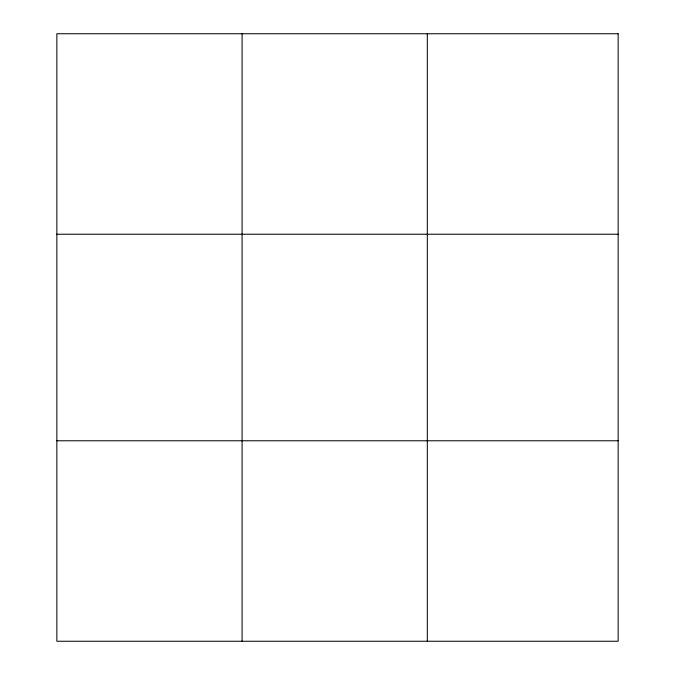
<?xml version="1.0" encoding="UTF-8"?>
<svg xmlns="http://www.w3.org/2000/svg" width="675" height="675" viewBox="0 0 675 675"><rect width="100%" height="100%" fill="white"/><g stroke="black" fill="none" stroke-linecap="round" stroke-linejoin="round"><path stroke-width="1.01" d="M242.08 33.75L242.08 641.25M427.309 33.75L427.309 641.25M56.852 234.225L618.148 234.225M56.852 440.775L618.148 440.775M618.148 33.75L618.148 641.25L56.852 641.25L56.852 33.75L618.148 33.75"/></g></svg>
